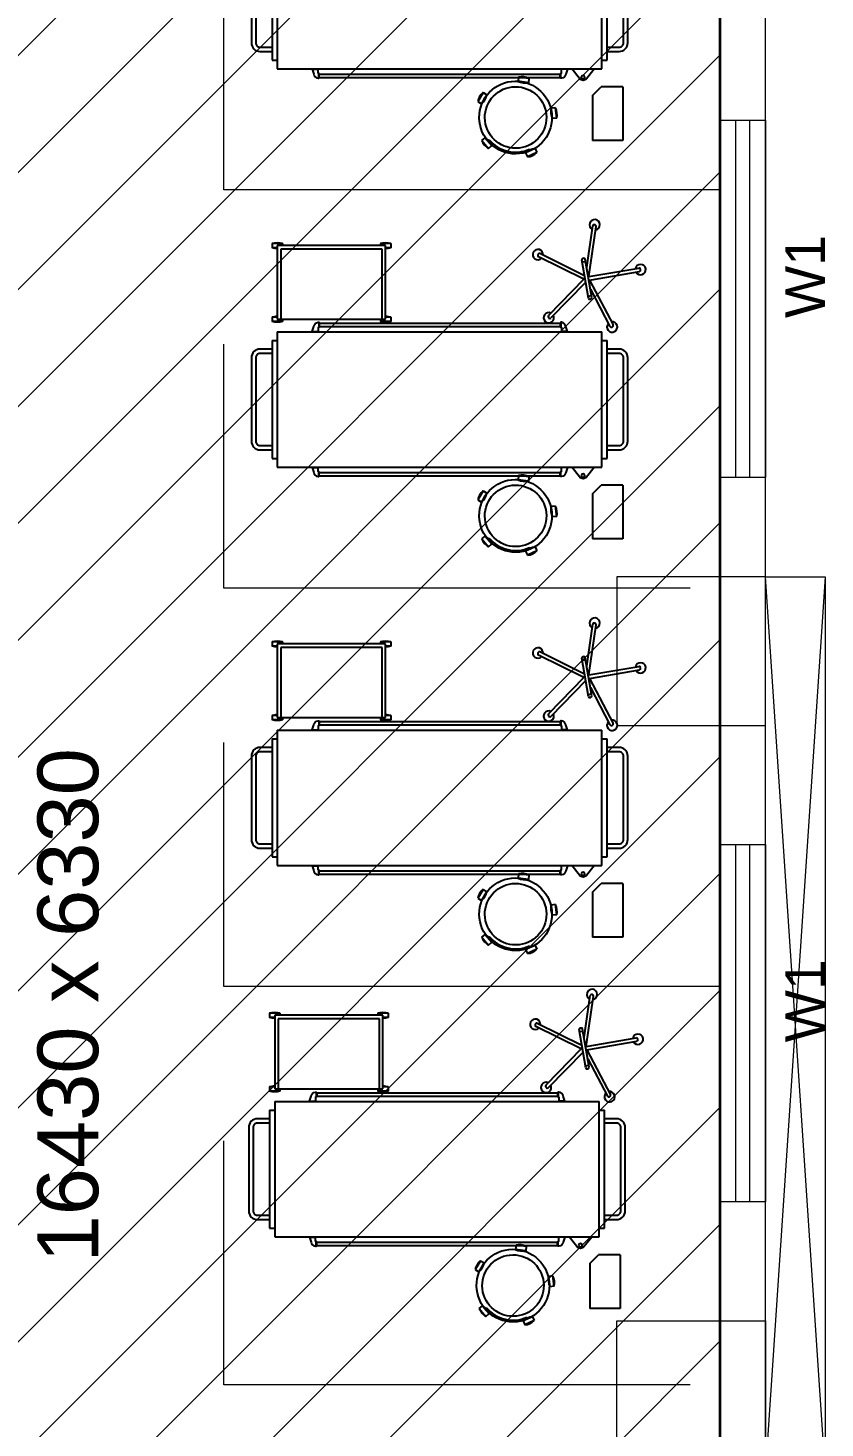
# Model space of a CAD drawing. Extents: x 3550807 to 4078732, y -628171 to -515859.
# Drawn here: x 3585547 to 3589564, y -532229 to -525174 of the extents above; entities that cross this region are included whole.
import ezdxf
from ezdxf.enums import TextEntityAlignment as Align

# ---------------------------------------------------------------- set-up
doc = ezdxf.new("R2010")
doc.units = 0
doc.header["$LTSCALE"] = 6
doc.header["$MEASUREMENT"] = 0
doc.layers.get('0').update_dxf_attribs({"linetype": 'CONTINUOUS'})
doc.layers.add('Bed', color=33, linetype='CONTINUOUS')
doc.layers.add('D.F', color=251, linetype='CONTINUOUS', lineweight=5)
doc.layers.add('WALL', color=10, linetype='CONTINUOUS', lineweight=35)
doc.styles.add('ARIAL', font='arial.ttf')
doc.linetypes.add('ZIGZAG', pattern='A,0.0001,-0.2,[131,ltypeshp.shx,S=0.2,R=0,X=-0.2,Y=0],-0.4,[131,ltypeshp.shx,S=0.2,R=180,X=0.2,Y=0],-0.2', length=0.8001)

# ---------------------------------------------------------------- blocks, each defined once
blk = doc.blocks.new('A$C6969112B')
at = {"layer": 'Bed', "color": 8}
for p, q in [((1420.6, 1704), (1463.8, 1956.2)), ((1437.8, 1701), (1481, 1953.3)), ((386.8, 1871.5), (116.2, 1871.5)), ((116.2, 1871.5), (116.2, 1718.8)), ((386.8, 1871.5), (386.8, 1762.4)), ((477.6, 1766.3), (1159.9, 1766.3)), ((477.6, 130.9), (477.6, 1766.3)), ((521.2, 1792.5), (1116.3, 1792.5)), ((521.2, 1766.3), (521.2, 1792.5)), ((1116.3, 1766.3), (1116.3, 1792.5)), ((1159.9, 130.9), (1159.9, 1766.3)), ((1374.4, 1708.5), (1185.9, 1807.5)), ((1420.6, 1704), (1194.1, 1822.9)), ((343.2, 1718.8), (116.2, 1718.8)), ((343.2, 1718.8), (386.8, 1762.4)), ((428.3, 1689), (477.6, 1728.6)), ((1323.7, 1706.6), (1324.3, 1710)), ((1329.4, 1698.5), (1522.1, 1665.6)), ((1332.3, 1715.7), (1525, 1682.8)), ((1339.7, 1696.8), (1342.7, 1714)), ((1437.8, 1701), (1691.1, 1738)), ((1483, 1690), (1693.6, 1720.7)), ((428.3, 1654.1), (477.6, 1614.5)), ((1408.9, 1684.9), (1229.4, 1509.8)), ((1424.7, 1676), (1241.6, 1497.3)), ((1424.7, 1676), (1538.1, 1446.6)), ((1442.6, 1679.2), (1553.7, 1454.3)), ((1511.8, 1667.3), (1514.7, 1684.6)), ((1530.1, 1671.3), (1530.7, 1674.7)), ((432.3, 1559.1), (432.3, 1556.9)), ((433.9, 342.6), (433.9, 1556.9)), ((451.4, 342.6), (451.4, 1556.9)), ((453, 1559.1), (453, 1556.9)), ((476, 1595), (476, 1560.9)), ((1161.6, 1595), (1161.6, 1560.9)), ((1184.5, 1559.1), (1184.5, 1556.9)), ((1186.1, 342.6), (1186.1, 1556.9)), ((1203.6, 342.6), (1203.6, 1556.9)), ((1205.2, 1559.1), (1205.2, 1556.9)), ((229, 1539), (226.6, 1517.3)), ((226.6, 1517.3), (278.6, 1511.5)), ((229, 1539), (281, 1533.2)), ((281, 1533.2), (278.6, 1511.5)), ((55.4, 1439.1), (34, 1391.3)), ((75.3, 1430.2), (53.9, 1382.4)), ((75.3, 1430.2), (55.4, 1439.1)), ((53.9, 1382.4), (34, 1391.3)), ((72.4, 1402.1), (64.4, 1405.6)), ((429.4, 1399), (407.7, 1396.2)), ((407.7, 1396.2), (414.5, 1344.3)), ((436.1, 1347.1), (414.5, 1344.3)), ((429.4, 1399), (436.1, 1347.1)), ((76.5, 1195.6), (90.7, 1212.1)), ((130.4, 1177.9), (90.7, 1212.1)), ((116.1, 1161.4), (76.5, 1195.6)), ((120.1, 1198.1), (114.5, 1191.4)), ((116.1, 1161.4), (130.4, 1177.9)), ((346.6, 1186.6), (301.5, 1160)), ((312.5, 1141.2), (301.5, 1160)), ((357.6, 1167.8), (312.5, 1141.2)), ((357.6, 1167.8), (346.6, 1186.6)), ((1234.1, 702.5), (1212.3, 702.5)), ((1212.3, 702.5), (1212.3, 650.2)), ((1223.2, 650.2), (1212.3, 650.2)), ((1223.2, 130.9), (1223.2, 676.4)), ((1223.2, 676.4), (1594.1, 676.4)), ((1223.2, 658.9), (1576.7, 658.9)), ((1234.1, 702.5), (1234.1, 676.4)), ((1576.7, 658.9), (1576.7, 148.4)), ((1605, 702.5), (1583.2, 702.5)), ((1583.2, 702.5), (1583.2, 676.4)), ((1594.1, 676.4), (1594.1, 130.9)), ((1605, 650.2), (1594.1, 650.2)), ((1605, 702.5), (1605, 650.2)), ((432.3, 340.4), (432.3, 342.6)), ((453, 340.4), (453, 342.6)), ((476, 304.5), (476, 338.6)), ((1161.6, 304.5), (1161.6, 338.6)), ((1184.5, 340.4), (1184.5, 342.6)), ((1205.2, 340.4), (1205.2, 342.6)), ((1223.2, 157.1), (1212.3, 157.1)), ((1212.3, 157.1), (1212.3, 104.7)), ((1576.7, 148.4), (1223.2, 148.4)), ((1605, 157.1), (1594.1, 157.1)), ((1605, 157.1), (1605, 104.7)), ((1159.9, 130.9), (477.6, 130.9)), ((521.2, 104.7), (521.2, 130.9)), ((1116.3, 104.7), (521.2, 104.7)), ((1116.3, 104.7), (1116.3, 130.9)), ((1234.1, 104.7), (1212.3, 104.7)), ((1594.1, 130.9), (1223.2, 130.9)), ((1234.1, 130.9), (1234.1, 104.7)), ((1583.2, 130.9), (1583.2, 104.7)), ((1605, 104.7), (1583.2, 104.7))]:
    blk.add_line(p, q, dxfattribs=at)
for points in [[(564.9, 1792.5), (564.9, 1853.6, -0.414214), (608.5, 1897.3), (1029, 1897.3, -0.414214), (1072.7, 1853.6), (1072.7, 1792.5)], [(586.7, 1792.5), (586.7, 1853.6, -0.414214), (608.5, 1875.4), (1029, 1875.4, -0.414214), (1050.8, 1853.6), (1050.8, 1792.5)], [(476, 1592.7), (451.4, 1585, 0.318781), (430, 1563.1), (430, 1559.1), (455.4, 1559.1), (455.4, 1563.1), (476, 1563.1)], [(1161.6, 1592.7), (1186.1, 1585, -0.318781), (1207.6, 1563.1), (1207.6, 1559.1), (1182.1, 1559.1), (1182.1, 1563.1), (1161.6, 1563.1)], [(476, 306.8), (451.4, 314.4, -0.318781), (430, 336.4), (430, 340.4), (455.4, 340.4), (455.4, 336.4), (476, 336.4)], [(1161.6, 306.8), (1186.1, 314.4, 0.318781), (1207.6, 336.4), (1207.6, 340.4), (1182.1, 340.4), (1182.1, 336.4), (1161.6, 336.4)], [(1072.7, 104.7), (1072.7, 43.6, -0.414214), (1029, 0), (608.5, 0, -0.414214), (564.9, 43.6), (564.9, 104.7)], [(1050.8, 104.7), (1050.8, 43.6, -0.414214), (1029, 21.8), (608.5, 21.8, -0.414214), (586.7, 43.6), (586.7, 104.7)]]:
    blk.add_lwpolyline(points, format="xyb", dxfattribs=at)
for points in [[(432.3, 1556.9), (453, 1556.9)], [(476, 1595), (477.6, 1595)], [(476, 1560.9), (477.6, 1560.9)], [(1161.6, 1595), (1159.9, 1595)], [(1161.6, 1560.9), (1159.9, 1560.9)], [(1205.2, 1556.9), (1184.5, 1556.9)], [(432.3, 342.6), (453, 342.6)], [(476, 338.6), (477.6, 338.6)], [(476, 304.5), (477.6, 304.5)], [(1161.6, 338.6), (1159.9, 338.6)], [(1161.6, 304.5), (1159.9, 304.5)], [(1205.2, 342.6), (1184.5, 342.6)]]:
    blk.add_lwpolyline(points, dxfattribs=at)
blk.add_circle((435.1, 1671.6), 9.27, dxfattribs=at)
for centre, radius, start, end in [((440.7, 1671.6), 21.4, 125.42703, 234.57297), ((1288.7, 676.4), 80.7, 161.07536, 198.92464), ((1157.8, 676.4), 80.7, 0, 18.92464), ((1659.6, 676.4), 80.7, 161.07536, 180), ((1528.7, 676.4), 80.7, 341.07536, 18.92464), ((1288.7, 130.9), 80.7, 161.07536, 198.92464), ((1528.7, 130.9), 80.7, 341.07536, 18.92464), ((1157.8, 130.9), 80.7, 341.07536, 0), ((1659.6, 130.9), 80.7, 180, 198.92464)]:
    blk.add_arc(centre, radius, start, end, dxfattribs=at)
at = {"layer": 'Bed', "color": 8, "extrusion": (0, 0, -1)}
for centre, major_axis, start_param, end_param in [((1473.5, 1961.6), (18.5, 18.5), 2.86537, 8.468881), ((1470.6, 1955), (4.94, 4.94), 4.096329, 5.660611), ((1427.2, 1690.7), (194.4, 194.4), -0.622575, -0.609545), ((1474.1, 1954.5), (4.94, 4.94), -0.609545, 0.954736), ((1183.8, 1818.5), (18.5, 18.5), 1.608733, 7.212244), ((1189.2, 1813.7), (4.94, 4.94), 2.839692, 4.403974), ((1427.2, 1690.7), (194.4, 194.4), 4.403974, 4.417003), ((1190.8, 1816.8), (4.94, 4.94), 4.417003, 5.981285), ((1330.6, 1705.4), (4.94, 4.94), 2.525533, 4.096329), ((1331.2, 1708.8), (4.94, 4.94), 4.096329, 5.667125), ((1699.2, 1730.3), (18.5, 18.5), 4.122007, 9.725518), ((1692.1, 1731), (4.94, 4.94), -0.930219, 0.634062), ((1692.6, 1727.6), (4.94, 4.94), 0.647092, 2.211374), ((1427.2, 1690.7), (-194.4, 194.4), 2.204859, 2.217888), ((1523.3, 1672.5), (4.94, 4.94), 0.954736, 2.525533), ((1523.9, 1675.9), (4.94, 4.94), -0.61606, 0.954736), ((232.2, 1331.9), (-182.1, 20.4), -0.000636, 6.282549), ((232.2, 1331.9), (-154, 17.2), -0.00023, 6.282955), ((261, 1590.3), (-57.1, 57.1), 3.707499, 4.368094), ((246.6, 1460.2), (-57.1, 57.1), 0.565907, 1.226501), ((1230.5, 1498.7), (18.5, 18.5), 0.352096, 5.955607), ((1234.2, 1504.8), (4.94, 4.94), 3.160366, 4.724648), ((1427.2, 1690.7), (-194.4, 194.4), 4.718133, 4.731162), ((1236.7, 1502.3), (4.94, 4.94), 1.583055, 3.147337), ((114.4, 1384), (-57.1, 57.1), 5.588367, 6.248962), ((-5.1, 1437.5), (-57.1, 57.1), 2.446775, 3.107369), ((1549, 1444.2), (18.5, 18.5), -0.904541, 4.69897), ((1544.3, 1449.7), (4.94, 4.94), 1.903729, 3.468011), ((1427.2, 1690.7), (194.4, 194.4), 1.8907, 1.903729), ((1547.5, 1451.2), (4.94, 4.94), 0.326418, 1.8907), ((232.2, 1331.9), (-123.4, 123.4), 4.624291, 5.911682), ((486.8, 1380.1), (-57.1, 57.1), 5.038602, 5.699197), ((357, 1363.3), (-57.1, 57.1), 1.897009, 2.557604), ((60.6, 1137.2), (-57.1, 57.1), 1.166941, 1.827536), ((146.2, 1236.3), (-57.1, 57.1), 4.308534, 4.969129), ((362.8, 1107.5), (-57.1, 57.1), 6.205277, 6.865872), ((296.3, 1220.2), (-57.1, 57.1), 3.063684, 3.724279)]:
    blk.add_ellipse(centre, major_axis=major_axis, ratio=1, start_param=start_param, end_param=end_param, dxfattribs=at)
blk = doc.blocks.new('1232')
at = {"layer": 'D.F', "linetype": 'ByBlock'}
h = blk.add_hatch(dxfattribs=at)
h.set_pattern_fill('ANSI31', color=8, scale=3333, style=0)
h.set_pattern_definition([(45, (-3036872.2, 733413.8), (-294.59836, 294.59836), [])])
h.paths.add_polyline_path([(-520, 15910.2), (5810, 15910.2), (5810, -519.8), (-520, -519.8)])
at = {"layer": 'D.F', "color": 8, "lineweight": 0}
for p, q in [((5810, 9945), (5810, 15910.2)), ((6040, 9945), (6040, 15910.2)), ((5810, 6195.2), (5810, 9195.2)), ((6040, 6195.2), (6040, 9195.2))]:
    blk.add_line(p, q, dxfattribs=at)
at = {"layer": 'D.F', "color": 8, "linetype": 'ZIGZAG', "ltscale": 10, "flags": 128}
for points in [[(5810, 11895.2), (3310.5, 11895.2), (3310.5, 13123.9)], [(5660, 9887.7), (3310.5, 9887.7), (3310.5, 11116.4)], [(5810, 7880.2), (3310.5, 7880.2), (3310.5, 9108.9)], [(5660, 5872.7), (3310.5, 5872.7), (3310.5, 7101.4)]]:
    blk.add_lwpolyline(points, dxfattribs=at)
at = {"layer": 'D.F', "color": 8, "linetype": 'Continuous'}
for points in [[(6040, 10445), (5810, 10445), (5810, 12245), (6040, 12245)], [(5960, 10445), (5890, 10445), (5890, 12245), (5960, 12245)], [(6040, 6795.2), (5810, 6795.2), (5810, 8595.2), (6040, 8595.2)], [(5960, 6795.2), (5890, 6795.2), (5890, 8595.2), (5960, 8595.2)]]:
    blk.add_lwpolyline(points, close=True, dxfattribs=at)
at = {"layer": 'D.F', "color": 8}
for points in [[(5290, 9195), (6040, 9195), (6040, 9945), (5290, 9945)], [(5290, 6195), (6040, 6195), (6040, 5445), (5290, 5445)]]:
    blk.add_lwpolyline(points, close=True, dxfattribs=at)
at = {"layer": 'D.F', "color": 8, "linetype": 'ByBlock', "elevation": 27934.8}
blk.add_lwpolyline([(6040, 5445), (6040, 9945), (6340, 9945), (6340, 5445)], close=True, dxfattribs=at)
for points in [[(6340, 9945), (6040, 5445)], [(6340, 5445), (6040, 9945)]]:
    blk.add_lwpolyline(points, dxfattribs=at)
at = {"layer": 'WALL', "color": 8, "linetype": 'ByBlock'}
blk.add_lwpolyline([(-520, 15910.2), (5810, 15910.2), (5810, -519.8), (-520, -519.8)], close=True, dxfattribs=at)
at = {"layer": 'D.F', "color": 8, "xscale": -1, "rotation": 270}
for p in [(3448.8, 12027), (3448.8, 10019.5), (3448.8, 8012), (3435.6, 6140.6)]:
    blk.add_blockref('A$C6969112B', p, dxfattribs=at)
at = {"layer": 'D.F', "color": 8, "style": 'ARIAL', "width": 1}
for p in [(6339.5, 11248.3), (6339.5, 7598.4)]:
    blk.add_text('W1', height=200, rotation=90, dxfattribs=at).set_placement(p)
at = {"layer": 'D.F', "color": 8, "linetype": 'Continuous', "style": 'ARIAL'}
blk.add_text('16430 x 6330', height=306.13, rotation=90, dxfattribs=at).set_placement((2677.1, 7785.2), align=Align.CENTER)

msp = doc.modelspace()

# ---------------------------------------------------------------- block references
at = {"linetype": 'ByBlock'}
msp.add_blockref('1232', (3583223.6, -537884), dxfattribs=at)

doc.saveas('drawing.dxf')
